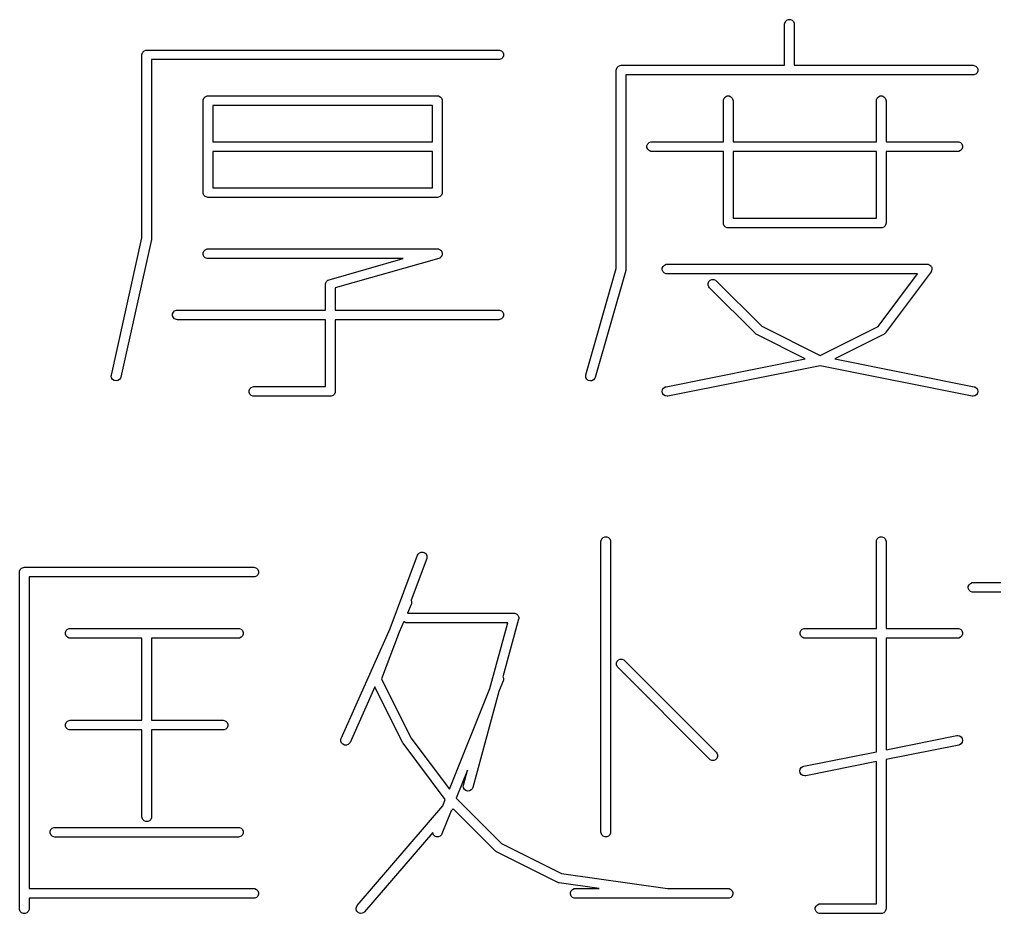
# Model space of a CAD drawing. Extents: x 20 to 216, y -192 to -20.
# Drawn here: x 61.22 to 76.39, y -192.46 to -178.54 of the extents above; entities that cross this region are included whole.
import ezdxf

# ---------------------------------------------------------------- set-up
doc = ezdxf.new("R2010")
doc.units = 0
doc.layers.add('BLACK', color=7, linetype='CONTINUOUS')

msp = doc.modelspace()

# ---------------------------------------------------------------- linework, layer by layer
at = {"layer": 'BLACK', "linetype": 'CONTINUOUS'}
for p, q in [((73.141083, -178.574621), (73.161775, -178.553929)), ((73.161775, -178.553929), (73.188811, -178.54273)), ((73.188811, -178.54273), (73.218075, -178.54273)), ((73.218075, -178.54273), (73.245111, -178.553929)), ((73.245111, -178.553929), (73.265803, -178.574621)), ((73.128443, -178.616289), (73.129884, -178.601657)), ((73.128443, -179.255575), (73.128443, -178.616289)), ((73.129884, -178.601657), (73.141083, -178.574621)), ((73.265803, -178.574621), (73.277002, -178.601657)), ((73.277002, -178.601657), (73.278443, -178.616289)), ((73.278443, -178.616289), (73.278443, -179.255575)), ((63.128444, -179.09248), (63.129885, -179.077848)), ((63.128444, -181.941388), (63.128444, -179.09248)), ((63.129885, -179.077848), (63.141084, -179.050812)), ((63.141084, -179.050812), (63.161776, -179.03012)), ((63.161776, -179.03012), (63.188812, -179.018921)), ((63.188812, -179.018921), (63.203444, -179.01748)), ((63.203444, -179.01748), (68.679634, -179.01748)), ((68.679634, -179.01748), (68.694266, -179.018921)), ((68.694266, -179.018921), (68.721302, -179.03012)), ((68.721302, -179.15484), (68.694266, -179.166039)), ((68.721302, -179.03012), (68.741994, -179.050812)), ((68.741994, -179.134148), (68.721302, -179.15484)), ((68.741994, -179.050812), (68.753193, -179.077848)), ((68.753193, -179.107112), (68.741994, -179.134148)), ((68.753193, -179.077848), (68.753193, -179.107112)), ((68.679634, -179.16748), (63.278444, -179.16748)), ((63.278444, -179.16748), (63.278444, -181.949622)), ((68.694266, -179.166039), (68.679634, -179.16748)), ((70.510837, -179.315943), (70.522036, -179.288907)), ((70.522036, -179.288907), (70.542728, -179.268215)), ((70.542728, -179.268215), (70.569764, -179.257016)), ((70.569764, -179.257016), (70.584396, -179.255575)), ((70.584396, -179.255575), (73.128443, -179.255575)), ((73.278443, -179.255575), (76.060586, -179.255575)), ((76.060586, -179.255575), (76.075218, -179.257016)), ((76.075218, -179.257016), (76.102254, -179.268215)), ((76.102254, -179.268215), (76.122946, -179.288907)), ((76.122946, -179.288907), (76.134145, -179.315943)), ((70.509396, -179.330575), (70.510837, -179.315943)), ((70.509396, -182.415309), (70.509396, -179.330575)), ((76.060586, -179.405575), (70.659396, -179.405575)), ((70.659396, -179.405575), (70.659396, -182.425813)), ((76.075218, -179.404134), (76.060586, -179.405575)), ((76.102254, -179.392935), (76.075218, -179.404134)), ((76.122946, -179.372243), (76.102254, -179.392935)), ((76.134145, -179.345207), (76.122946, -179.372243)), ((76.134145, -179.315943), (76.134145, -179.345207)), ((64.082266, -179.792133), (64.093465, -179.765097)), ((64.093465, -179.765097), (64.114157, -179.744405)), ((64.114157, -179.744405), (64.141193, -179.733206)), ((64.141193, -179.733206), (64.155825, -179.731765)), ((64.155825, -179.731765), (67.727253, -179.731765)), ((67.727253, -179.731765), (67.741885, -179.733206)), ((67.741885, -179.733206), (67.768921, -179.744405)), ((67.768921, -179.744405), (67.789613, -179.765097)), ((67.789613, -179.765097), (67.800812, -179.792133)), ((72.177503, -179.792133), (72.188702, -179.765097)), ((72.188702, -179.765097), (72.209394, -179.744405)), ((72.209394, -179.744405), (72.23643, -179.733206)), ((72.23643, -179.733206), (72.265694, -179.733206)), ((72.265694, -179.733206), (72.29273, -179.744405)), ((72.29273, -179.744405), (72.313422, -179.765097)), ((72.313422, -179.765097), (72.324621, -179.792133)), ((74.558456, -179.792133), (74.569655, -179.765097)), ((74.569655, -179.765097), (74.590347, -179.744405)), ((74.590347, -179.744405), (74.617383, -179.733206)), ((74.617383, -179.733206), (74.646647, -179.733206)), ((74.646647, -179.733206), (74.673683, -179.744405)), ((74.673683, -179.744405), (74.694375, -179.765097)), ((74.694375, -179.765097), (74.705574, -179.792133)), ((64.080825, -179.806765), (64.082266, -179.792133)), ((64.080825, -181.235337), (64.080825, -179.806765)), ((67.652253, -179.881765), (64.230825, -179.881765)), ((64.230825, -179.881765), (64.230825, -180.446051)), ((67.652253, -180.446051), (67.652253, -179.881765)), ((67.800812, -179.792133), (67.802253, -179.806765)), ((67.802253, -179.806765), (67.802253, -181.235337)), ((72.176062, -179.806765), (72.177503, -179.792133)), ((72.176062, -180.446051), (72.176062, -179.806765)), ((72.324621, -179.792133), (72.326062, -179.806765)), ((72.326062, -179.806765), (72.326062, -180.446051)), ((74.557015, -179.806765), (74.558456, -179.792133)), ((74.557015, -180.446051), (74.557015, -179.806765)), ((74.705574, -179.792133), (74.707015, -179.806765)), ((74.707015, -179.806765), (74.707015, -180.446051)), ((64.230825, -180.446051), (67.652253, -180.446051)), ((70.987027, -180.506419), (70.998226, -180.479383)), ((70.987027, -180.535683), (70.987027, -180.506419)), ((70.998226, -180.479383), (71.018918, -180.458691)), ((71.018918, -180.458691), (71.045954, -180.447492)), ((71.045954, -180.447492), (71.060586, -180.446051)), ((71.060586, -180.446051), (72.176062, -180.446051)), ((72.326062, -180.446051), (74.557015, -180.446051)), ((74.707015, -180.446051), (75.822491, -180.446051)), ((75.822491, -180.446051), (75.837123, -180.447492)), ((75.837123, -180.447492), (75.864159, -180.458691)), ((75.864159, -180.458691), (75.884851, -180.479383)), ((75.884851, -180.479383), (75.89605, -180.506419)), ((75.89605, -180.506419), (75.89605, -180.535683)), ((67.652253, -180.596051), (64.230825, -180.596051)), ((64.230825, -180.596051), (64.230825, -181.160337)), ((67.652253, -181.160337), (67.652253, -180.596051)), ((70.998226, -180.562719), (70.987027, -180.535683)), ((71.018918, -180.583411), (70.998226, -180.562719)), ((71.045954, -180.59461), (71.018918, -180.583411)), ((71.060586, -180.596051), (71.045954, -180.59461)), ((72.176062, -180.596051), (71.060586, -180.596051)), ((72.176062, -181.711527), (72.176062, -180.596051)), ((74.557015, -180.596051), (72.326062, -180.596051)), ((72.326062, -180.596051), (72.326062, -181.636527)), ((74.557015, -181.636527), (74.557015, -180.596051)), ((75.822491, -180.596051), (74.707015, -180.596051)), ((74.707015, -180.596051), (74.707015, -181.711527)), ((75.837123, -180.59461), (75.822491, -180.596051)), ((75.864159, -180.583411), (75.837123, -180.59461)), ((75.884851, -180.562719), (75.864159, -180.583411)), ((75.89605, -180.535683), (75.884851, -180.562719)), ((64.082266, -181.249969), (64.080825, -181.235337)), ((64.093465, -181.277005), (64.082266, -181.249969)), ((64.114157, -181.297697), (64.093465, -181.277005)), ((64.230825, -181.160337), (67.652253, -181.160337)), ((67.789613, -181.277005), (67.768921, -181.297697)), ((67.800812, -181.249969), (67.789613, -181.277005)), ((67.802253, -181.235337), (67.800812, -181.249969)), ((64.141193, -181.308896), (64.114157, -181.297697)), ((64.155825, -181.310337), (64.141193, -181.308896)), ((67.727253, -181.310337), (64.155825, -181.310337)), ((67.741885, -181.308896), (67.727253, -181.310337)), ((67.768921, -181.297697), (67.741885, -181.308896)), ((72.177503, -181.726158), (72.176062, -181.711527)), ((72.177503, -181.726159), (72.177503, -181.726158)), ((72.188702, -181.753195), (72.177503, -181.726159)), ((72.326062, -181.636527), (74.557015, -181.636527)), ((74.705574, -181.726159), (74.694375, -181.753195)), ((74.707015, -181.711527), (74.705574, -181.726158)), ((74.705574, -181.726158), (74.705574, -181.726159)), ((72.209394, -181.773887), (72.188702, -181.753195)), ((72.23643, -181.785086), (72.209394, -181.773887)), ((72.251062, -181.786527), (72.23643, -181.785086)), ((74.632015, -181.786527), (72.251062, -181.786527)), ((74.646647, -181.785086), (74.632015, -181.786527)), ((74.673683, -181.773887), (74.646647, -181.785086)), ((74.694375, -181.753195), (74.673683, -181.773887)), ((62.654039, -184.07621), (63.128444, -181.941388)), ((63.276658, -181.965891), (62.800467, -184.10875)), ((63.276795, -181.964754), (63.276658, -181.965891)), ((63.277003, -181.964254), (63.276795, -181.964754)), ((63.277641, -181.957775), (63.277003, -181.964254)), ((63.278426, -181.951295), (63.277641, -181.957775)), ((63.278444, -181.949622), (63.278331, -181.95076)), ((63.278331, -181.95076), (63.278426, -181.951295)), ((64.082266, -182.173086), (64.093465, -182.14605)), ((64.082266, -182.20235), (64.082266, -182.173086)), ((64.093465, -182.14605), (64.114157, -182.125358)), ((64.114157, -182.125358), (64.141193, -182.114159)), ((64.141193, -182.114159), (64.155825, -182.112718)), ((64.155825, -182.112718), (67.727253, -182.112718)), ((67.727253, -182.112718), (67.741885, -182.114159)), ((67.741885, -182.114159), (67.745884, -182.115815)), ((67.745884, -182.115815), (67.750186, -182.11631)), ((67.750186, -182.11631), (67.759294, -182.12137)), ((67.759294, -182.12137), (67.768921, -182.125358)), ((67.768921, -182.125358), (67.771982, -182.128419)), ((67.771982, -182.128419), (67.775767, -182.130522)), ((67.775767, -182.130522), (67.782245, -182.138682)), ((67.782245, -182.138682), (67.789613, -182.14605)), ((67.789613, -182.14605), (67.791269, -182.150049)), ((67.791269, -182.150049), (67.793962, -182.153441)), ((67.793962, -182.153441), (67.796825, -182.16346)), ((67.796825, -182.16346), (67.800812, -182.173086)), ((67.800812, -182.173086), (67.800812, -182.177414)), ((67.800812, -182.177414), (67.802002, -182.181579)), ((67.802002, -182.181579), (67.800812, -182.191933)), ((67.800812, -182.191933), (67.800812, -182.20235)), ((64.093465, -182.229386), (64.082266, -182.20235)), ((64.114157, -182.250078), (64.093465, -182.229386)), ((64.141193, -182.261277), (64.114157, -182.250078)), ((64.155825, -182.262718), (64.141193, -182.261277)), ((67.19175, -182.262718), (64.155825, -182.262718)), ((66.039983, -182.591794), (67.19175, -182.262718)), ((67.747857, -182.259832), (66.135587, -182.72048)), ((67.76153, -182.254427), (67.747857, -182.259832)), ((67.764921, -182.251734), (67.76153, -182.254427)), ((67.768921, -182.250078), (67.764921, -182.251734)), ((67.776289, -182.242709), (67.768921, -182.250078)), ((67.78445, -182.236231), (67.776289, -182.242709)), ((67.786552, -182.232446), (67.78445, -182.236231)), ((67.789613, -182.229386), (67.786552, -182.232446)), ((67.793599, -182.219761), (67.789613, -182.229386)), ((67.798661, -182.210651), (67.793599, -182.219761)), ((67.799155, -182.206349), (67.798661, -182.210651)), ((67.800812, -182.20235), (67.799155, -182.206349)), ((70.036091, -184.071876), (70.509396, -182.415309)), ((70.65651, -182.446417), (70.180319, -184.113084)), ((70.657317, -182.441985), (70.65651, -182.446417)), ((70.657955, -182.440445), (70.657317, -182.441985)), ((70.658376, -182.436168), (70.657955, -182.440445)), ((70.659144, -182.431952), (70.658376, -182.436168)), ((70.659396, -182.425813), (70.658954, -182.430299)), ((70.658954, -182.430299), (70.659144, -182.431952)), ((71.225122, -182.411181), (71.236321, -182.384145)), ((71.225122, -182.440445), (71.225122, -182.411181)), ((71.236321, -182.467481), (71.225122, -182.440445)), ((71.236321, -182.384145), (71.257013, -182.363453)), ((71.257013, -182.488173), (71.236321, -182.467481)), ((71.257013, -182.363453), (71.284049, -182.352254)), ((71.284049, -182.499372), (71.257013, -182.488173)), ((71.284049, -182.352254), (71.298681, -182.350813)), ((71.298681, -182.500813), (71.284049, -182.499372)), ((71.298681, -182.350813), (75.3463, -182.350813)), ((75.1963, -182.500813), (71.298681, -182.500813)), ((74.582637, -183.319029), (75.1963, -182.500813)), ((75.4063, -182.470813), (74.692015, -183.423194)), ((75.3463, -182.350813), (75.349176, -182.351096)), ((75.349176, -182.351096), (75.350382, -182.350924)), ((75.350382, -182.350924), (75.352227, -182.351396)), ((75.352227, -182.351396), (75.360932, -182.352254)), ((75.360932, -182.352254), (75.369616, -182.355851)), ((75.369616, -182.355851), (75.37873, -182.358186)), ((75.37873, -182.358186), (75.383019, -182.361403)), ((75.383019, -182.361403), (75.387968, -182.363453)), ((75.387968, -182.363453), (75.394616, -182.370101)), ((75.394616, -182.370101), (75.402141, -182.375745)), ((75.402141, -182.375745), (75.404871, -182.380356)), ((75.404871, -182.380356), (75.40866, -182.384145)), ((75.407799, -182.468341), (75.4063, -182.470813)), ((75.40866, -182.467481), (75.407799, -182.468341)), ((75.40866, -182.384145), (75.412258, -182.392831)), ((75.409387, -182.465724), (75.40866, -182.467481)), ((75.413927, -182.458243), (75.409387, -182.465724)), ((75.412258, -182.392831), (75.417051, -182.400926)), ((75.416261, -182.44913), (75.413927, -182.458243)), ((75.419859, -182.440445), (75.416261, -182.44913)), ((75.417051, -182.400926), (75.417808, -182.406231)), ((75.417808, -182.406231), (75.419859, -182.411181)), ((75.419859, -182.411181), (75.419859, -182.420583)), ((75.419859, -182.420583), (75.421189, -182.429894)), ((75.421189, -182.429894), (75.419859, -182.435085)), ((75.419859, -182.435085), (75.419859, -182.440445)), ((65.985587, -182.663908), (65.987028, -182.649276)), ((65.987028, -182.649276), (65.988684, -182.645276)), ((65.988684, -182.645276), (65.989179, -182.640975)), ((65.989179, -182.640975), (65.994239, -182.631866)), ((65.994239, -182.631866), (65.998227, -182.62224)), ((65.998227, -182.62224), (66.001288, -182.619178)), ((66.001288, -182.619178), (66.003391, -182.615394)), ((66.003391, -182.615394), (66.011551, -182.608915)), ((66.011551, -182.608915), (66.018919, -182.601548)), ((66.018919, -182.601548), (66.022918, -182.599891)), ((66.022918, -182.599891), (66.02631, -182.597199)), ((66.02631, -182.597199), (66.039983, -182.591794)), ((71.939408, -182.649277), (71.950607, -182.62224)), ((71.939408, -182.678539), (71.939408, -182.649277)), ((71.950607, -182.62224), (71.971299, -182.601548)), ((71.971299, -182.601548), (71.998336, -182.590349)), ((71.998336, -182.590349), (72.027598, -182.590349)), ((72.027598, -182.590349), (72.054635, -182.601548)), ((72.054635, -182.601548), (72.066, -182.610875)), ((72.066, -182.610875), (72.771679, -183.316554)), ((65.985587, -183.065099), (65.985587, -182.663908)), ((66.135587, -182.72048), (66.135587, -183.065099)), ((71.950607, -182.705576), (71.939408, -182.678539)), ((71.959934, -182.716941), (71.950607, -182.705576)), ((72.67422, -183.431227), (71.959934, -182.716941)), ((63.606075, -183.125467), (63.617274, -183.098431)), ((63.617274, -183.098431), (63.637966, -183.077739)), ((63.637966, -183.077739), (63.665002, -183.06654)), ((63.665002, -183.06654), (63.679634, -183.065099)), ((63.679634, -183.065099), (65.985587, -183.065099)), ((66.135587, -183.065099), (68.679634, -183.065099)), ((68.679634, -183.065099), (68.694266, -183.06654)), ((68.694266, -183.06654), (68.721302, -183.077739)), ((68.721302, -183.077739), (68.741994, -183.098431)), ((68.741994, -183.098431), (68.753193, -183.125467)), ((63.606075, -183.154731), (63.606075, -183.125467)), ((63.617274, -183.181767), (63.606075, -183.154731)), ((63.637966, -183.202459), (63.617274, -183.181767)), ((63.665002, -183.213658), (63.637966, -183.202459)), ((63.679634, -183.215099), (63.665002, -183.213658)), ((65.985587, -183.215099), (63.679634, -183.215099)), ((65.985587, -184.255575), (65.985587, -183.215099)), ((68.679634, -183.215099), (66.135587, -183.215099)), ((66.135587, -183.215099), (66.135587, -184.330575)), ((68.694266, -183.213658), (68.679634, -183.215099)), ((68.721302, -183.202459), (68.694266, -183.213658)), ((68.741994, -183.181767), (68.721302, -183.202459)), ((68.753193, -183.154731), (68.741994, -183.181767)), ((68.753193, -183.125467), (68.753193, -183.154731)), ((72.771679, -183.316554), (73.679634, -183.770531)), ((73.679634, -183.770531), (74.582637, -183.319029)), ((72.679969, -183.435945), (72.67422, -183.431227)), ((72.681269, -183.437444), (72.679969, -183.435945)), ((72.683528, -183.438865), (72.681269, -183.437444)), ((72.685585, -183.440554), (72.683528, -183.438865)), ((72.687412, -183.441311), (72.685585, -183.440554)), ((72.693712, -183.445276), (72.687412, -183.441311)), ((73.450579, -183.823709), (72.693712, -183.445276)), ((74.665556, -183.445276), (73.908688, -183.823709)), ((74.677999, -183.437444), (74.665556, -183.445276)), ((74.679765, -183.435407), (74.677999, -183.437444)), ((74.682083, -183.434035), (74.679765, -183.435407)), ((74.692015, -183.423194), (74.682083, -183.434035)), ((71.283972, -184.257031), (73.450579, -183.823709)), ((73.908688, -183.823709), (76.075294, -184.257031)), ((73.679633, -183.930869), (71.31339, -184.404119)), ((76.045877, -184.404118), (73.679633, -183.930869)), ((62.652272, -184.090806), (62.654039, -184.07621)), ((62.657339, -184.119628), (62.652272, -184.090806)), ((62.673049, -184.144316), (62.657339, -184.119628)), ((62.697012, -184.161113), (62.673049, -184.144316)), ((62.725579, -184.167461), (62.697012, -184.161113)), ((62.754401, -184.162394), (62.725579, -184.167461)), ((62.779089, -184.146684), (62.754401, -184.162394)), ((62.795886, -184.122721), (62.779089, -184.146684)), ((62.800467, -184.10875), (62.795886, -184.122721)), ((70.033457, -184.086341), (70.036091, -184.071876)), ((70.036797, -184.115413), (70.033457, -184.086341)), ((70.051009, -184.140994), (70.036797, -184.115413)), ((70.073928, -184.159189), (70.051009, -184.140994)), ((70.102066, -184.167228), (70.073928, -184.159189)), ((70.131138, -184.163888), (70.102066, -184.167228)), ((70.156719, -184.149676), (70.131138, -184.163888)), ((70.174914, -184.126757), (70.156719, -184.149676)), ((70.180319, -184.113084), (70.174914, -184.126757)), ((64.796551, -184.315943), (64.80775, -184.288907)), ((64.796551, -184.345207), (64.796551, -184.315943)), ((64.80775, -184.288907), (64.828442, -184.268215)), ((64.828442, -184.268215), (64.855478, -184.257016)), ((64.855478, -184.257016), (64.87011, -184.255575)), ((64.87011, -184.255575), (65.985587, -184.255575)), ((71.223681, -184.330653), (71.22936, -184.301946)), ((71.22936, -184.301946), (71.245592, -184.277598)), ((71.245592, -184.277598), (71.269907, -184.261314)), ((71.269907, -184.261314), (71.283972, -184.257031)), ((76.075294, -184.257031), (76.08936, -184.261314)), ((76.08936, -184.261314), (76.113674, -184.277598)), ((76.113674, -184.277598), (76.129907, -184.301946)), ((76.129907, -184.301946), (76.135586, -184.330653)), ((64.80775, -184.372243), (64.796551, -184.345207)), ((64.828442, -184.392935), (64.80775, -184.372243)), ((64.855478, -184.404134), (64.828442, -184.392935)), ((64.87011, -184.405575), (64.855478, -184.404134)), ((66.060587, -184.405575), (64.87011, -184.405575)), ((66.075219, -184.404134), (66.060587, -184.405575)), ((66.102255, -184.392935), (66.075219, -184.404134)), ((66.122947, -184.372243), (66.102255, -184.392935)), ((66.134146, -184.345207), (66.122947, -184.372243)), ((66.135587, -184.330575), (66.134146, -184.345206)), ((66.134146, -184.345206), (66.134146, -184.345207)), ((71.22942, -184.359349), (71.223681, -184.330653)), ((71.245704, -184.383664), (71.22942, -184.359349)), ((71.270052, -184.399896), (71.245704, -184.383664)), ((71.298759, -184.405575), (71.270052, -184.399896)), ((71.31339, -184.404119), (71.298759, -184.405575)), ((76.060507, -184.405575), (76.045877, -184.404118)), ((76.089215, -184.399896), (76.060507, -184.405575)), ((76.113563, -184.383664), (76.089215, -184.399896)), ((76.129847, -184.359349), (76.113563, -184.383664)), ((76.135586, -184.330653), (76.129847, -184.359349)), ((70.304632, -186.603649), (70.331668, -186.59245)), ((70.331668, -186.59245), (70.360932, -186.59245)), ((70.360932, -186.59245), (70.387968, -186.603649)), ((74.590346, -186.603649), (74.617382, -186.59245)), ((74.617382, -186.59245), (74.646646, -186.59245)), ((74.646646, -186.59245), (74.673682, -186.603649)), ((70.2713, -186.666009), (70.272741, -186.651377)), ((70.2713, -191.189819), (70.2713, -186.666009)), ((70.272741, -186.651377), (70.28394, -186.624341)), ((70.28394, -186.624341), (70.304632, -186.603649)), ((70.387968, -186.603649), (70.40866, -186.624341)), ((70.40866, -186.624341), (70.419859, -186.651377)), ((70.419859, -186.651377), (70.4213, -186.666009)), ((70.4213, -186.666009), (70.4213, -191.189819)), ((74.557014, -186.666009), (74.558455, -186.651377)), ((74.557014, -188.01958), (74.557014, -186.666009)), ((74.558455, -186.651377), (74.569654, -186.624341)), ((74.569654, -186.624341), (74.590346, -186.603649)), ((74.673682, -186.603649), (74.694374, -186.624341)), ((74.694374, -186.624341), (74.705573, -186.651377)), ((74.705573, -186.651377), (74.707014, -186.666009)), ((74.707014, -186.666009), (74.707014, -188.01958)), ((66.991143, -188.01854), (67.418932, -186.87777)), ((67.418932, -186.87777), (67.425419, -186.864576)), ((67.425419, -186.864576), (67.445398, -186.843193)), ((67.445398, -186.843193), (67.472038, -186.831084)), ((67.472038, -186.831084), (67.501285, -186.830091)), ((67.501285, -186.830091), (67.528685, -186.840367)), ((67.528685, -186.840367), (67.550068, -186.860346)), ((67.550068, -186.860346), (67.562177, -186.886985)), ((67.562177, -186.886985), (67.56317, -186.916232)), ((67.559382, -186.930439), (67.315456, -187.580906)), ((67.56317, -186.916232), (67.559382, -186.930439)), ((61.223682, -187.1422), (61.225123, -187.127568)), ((61.223682, -192.380295), (61.223682, -187.1422)), ((61.225123, -187.127568), (61.236322, -187.100532)), ((61.236322, -187.100532), (61.257014, -187.07984)), ((61.257014, -187.07984), (61.28405, -187.068641)), ((61.28405, -187.068641), (61.298682, -187.0672)), ((61.298682, -187.0672), (64.87011, -187.0672)), ((64.87011, -187.0672), (64.884742, -187.068641)), ((64.884742, -187.068641), (64.911778, -187.07984)), ((64.911778, -187.07984), (64.93247, -187.100532)), ((64.93247, -187.183868), (64.911778, -187.20456)), ((64.93247, -187.100532), (64.943669, -187.127568)), ((64.943669, -187.156832), (64.93247, -187.183868)), ((64.943669, -187.127568), (64.943669, -187.156832)), ((64.87011, -187.2172), (61.373682, -187.2172)), ((61.373682, -187.2172), (61.373682, -192.0672)), ((64.884742, -187.215759), (64.87011, -187.2172)), ((64.911778, -187.20456), (64.884742, -187.215759)), ((75.987027, -187.365663), (75.998226, -187.338627)), ((75.998226, -187.338627), (76.018918, -187.317935)), ((76.018918, -187.317935), (76.045954, -187.306736)), ((76.045954, -187.306736), (76.060586, -187.305295)), ((76.060586, -187.305295), (79.632014, -187.305295)), ((75.987027, -187.394927), (75.987027, -187.365663)), ((75.998226, -187.421963), (75.987027, -187.394927)), ((76.018918, -187.442655), (75.998226, -187.421963)), ((76.045954, -187.453854), (76.018918, -187.442655)), ((76.060586, -187.455295), (76.045954, -187.453854)), ((78.128443, -187.455295), (76.060586, -187.455295)), ((67.319598, -187.64885), (67.260649, -187.781485)), ((67.315456, -187.580906), (67.32497, -187.60564)), ((67.324224, -187.634894), (67.319598, -187.64885)), ((67.32497, -187.60564), (67.324224, -187.634894)), ((67.260649, -187.781485), (68.917729, -187.781485)), ((68.917729, -187.781485), (68.921491, -187.781855)), ((68.921491, -187.781855), (68.922967, -187.781668)), ((68.922967, -187.781668), (68.924877, -187.782188)), ((68.924877, -187.782188), (68.932361, -187.782926)), ((68.932361, -187.782926), (68.941577, -187.786743)), ((68.941577, -187.786743), (68.9512, -187.789368)), ((68.9512, -187.789368), (68.95498, -187.792295)), ((68.95498, -187.792295), (68.959397, -187.794125)), ((68.959397, -187.794125), (68.96645, -187.801178)), ((68.96645, -187.801178), (68.974337, -187.807286)), ((68.974337, -187.807286), (68.976708, -187.811436)), ((67.202613, -187.912064), (67.13003, -188.075376)), ((67.209394, -187.918845), (67.202613, -187.912064)), ((67.23643, -187.930044), (67.209394, -187.918845)), ((67.251062, -187.931485), (67.23643, -187.930044)), ((68.819535, -187.931485), (67.251062, -187.931485)), ((68.540378, -188.955062), (68.819535, -187.931485)), ((68.990086, -187.876219), (68.745036, -188.774734)), ((68.976708, -187.811436), (68.980089, -187.814817)), ((68.980089, -187.814817), (68.983906, -187.824032)), ((68.983906, -187.824032), (68.988855, -187.832693)), ((68.988855, -187.832693), (68.989457, -187.837434)), ((68.989457, -187.837434), (68.991288, -187.841853)), ((68.990718, -187.872491), (68.990086, -187.876219)), ((68.991288, -187.871117), (68.990718, -187.872491)), ((68.991288, -187.841853), (68.991288, -187.851828)), ((68.991288, -187.851828), (68.992546, -187.861723)), ((68.992546, -187.861723), (68.991288, -187.869135)), ((68.991288, -187.869135), (68.991288, -187.871117)), ((61.939408, -188.079948), (61.950607, -188.052912)), ((61.939408, -188.109212), (61.939408, -188.079948)), ((61.950607, -188.136248), (61.939408, -188.109212)), ((61.950607, -188.052912), (61.971299, -188.03222)), ((61.971299, -188.03222), (61.998335, -188.021021)), ((61.998335, -188.021021), (62.012967, -188.01958)), ((62.012967, -188.01958), (64.632015, -188.01958)), ((64.632015, -188.01958), (64.646647, -188.021021)), ((64.646647, -188.021021), (64.673683, -188.03222)), ((64.673683, -188.03222), (64.694375, -188.052912)), ((64.694375, -188.052912), (64.705574, -188.079948)), ((64.705574, -188.109212), (64.694375, -188.136248)), ((64.705574, -188.079948), (64.705574, -188.109212)), ((66.230145, -189.730787), (66.991143, -188.01854)), ((67.13003, -188.075376), (66.85658, -188.804577)), ((73.367979, -188.079948), (73.379178, -188.052912)), ((73.367979, -188.109212), (73.367979, -188.079948)), ((73.379178, -188.136248), (73.367979, -188.109212)), ((73.379178, -188.052912), (73.39987, -188.03222)), ((73.39987, -188.03222), (73.426906, -188.021021)), ((73.426906, -188.021021), (73.441538, -188.01958)), ((73.441538, -188.01958), (74.557014, -188.01958)), ((74.707014, -188.01958), (75.82249, -188.01958)), ((75.82249, -188.01958), (75.837122, -188.021021)), ((75.837122, -188.021021), (75.864158, -188.03222)), ((75.864158, -188.03222), (75.88485, -188.052912)), ((75.88485, -188.052912), (75.896049, -188.079948)), ((75.896049, -188.109212), (75.88485, -188.136248)), ((75.896049, -188.079948), (75.896049, -188.109212)), ((61.971299, -188.15694), (61.950607, -188.136248)), ((61.998335, -188.168139), (61.971299, -188.15694)), ((62.012967, -188.16958), (61.998335, -188.168139)), ((63.128444, -188.16958), (62.012967, -188.16958)), ((63.128444, -189.448152), (63.128444, -188.16958)), ((64.632015, -188.16958), (63.278444, -188.16958)), ((63.278444, -188.16958), (63.278444, -189.448152)), ((64.646647, -188.168139), (64.632015, -188.16958)), ((64.673683, -188.15694), (64.646647, -188.168139)), ((64.694375, -188.136248), (64.673683, -188.15694)), ((73.39987, -188.15694), (73.379178, -188.136248)), ((73.426906, -188.168139), (73.39987, -188.15694)), ((73.441538, -188.16958), (73.426906, -188.168139)), ((74.557014, -188.16958), (73.441538, -188.16958)), ((74.557014, -189.937857), (74.557014, -188.16958)), ((75.82249, -188.16958), (74.707014, -188.16958)), ((74.707014, -188.16958), (74.707014, -189.907857)), ((75.837122, -188.168139), (75.82249, -188.16958)), ((75.864158, -188.15694), (75.837122, -188.168139)), ((75.88485, -188.136248), (75.864158, -188.15694)), ((70.510837, -188.55614), (70.522036, -188.529103)), ((70.510837, -188.585402), (70.510837, -188.55614)), ((70.522036, -188.529103), (70.542728, -188.508411)), ((70.542728, -188.508411), (70.569765, -188.497212)), ((70.569765, -188.497212), (70.599027, -188.497212)), ((70.599027, -188.497212), (70.626064, -188.508411)), ((70.626064, -188.508411), (70.637429, -188.517738)), ((70.637429, -188.517738), (72.066, -189.946309)), ((70.522036, -188.612439), (70.510837, -188.585402)), ((70.531363, -188.623804), (70.522036, -188.612439)), ((71.959934, -190.052375), (70.531363, -188.623804)), ((66.85658, -188.804577), (67.315119, -189.721657)), ((68.74927, -188.83672), (68.682833, -189.002811)), ((68.745036, -188.774734), (68.753009, -188.793338)), ((68.753366, -188.822599), (68.74927, -188.83672)), ((68.753009, -188.793338), (68.753366, -188.822599)), ((66.750851, -188.928529), (66.367217, -189.791707)), ((67.18398, -189.794788), (66.750851, -188.928529)), ((67.914219, -190.520457), (68.540378, -188.955062)), ((68.682833, -189.002811), (68.2758, -190.495267)), ((61.950607, -189.481484), (61.971299, -189.460792)), ((61.971299, -189.460792), (61.998335, -189.449593)), ((61.998335, -189.449593), (62.012967, -189.448152)), ((62.012967, -189.448152), (63.128444, -189.448152)), ((63.278444, -189.448152), (64.39392, -189.448152)), ((64.39392, -189.448152), (64.408552, -189.449593)), ((64.408552, -189.449593), (64.435588, -189.460792)), ((64.435588, -189.460792), (64.45628, -189.481484)), ((61.939408, -189.50852), (61.950607, -189.481484)), ((61.939408, -189.537784), (61.939408, -189.50852)), ((61.950607, -189.56482), (61.939408, -189.537784)), ((61.971299, -189.585512), (61.950607, -189.56482)), ((61.998335, -189.596711), (61.971299, -189.585512)), ((62.012967, -189.598152), (61.998335, -189.596711)), ((63.128444, -189.598152), (62.012967, -189.598152)), ((63.128444, -190.951723), (63.128444, -189.598152)), ((64.39392, -189.598152), (63.278444, -189.598152)), ((63.278444, -189.598152), (63.278444, -190.951723)), ((64.408552, -189.596711), (64.39392, -189.598152)), ((64.435588, -189.585512), (64.408552, -189.596711)), ((64.45628, -189.56482), (64.435588, -189.585512)), ((64.45628, -189.481484), (64.467479, -189.50852)), ((64.467479, -189.537784), (64.45628, -189.56482)), ((64.467479, -189.50852), (64.467479, -189.537784)), ((66.224773, -189.773997), (66.225519, -189.744743)), ((66.235278, -189.801309), (66.224773, -189.773997)), ((66.225519, -189.744743), (66.230145, -189.730787)), ((67.315119, -189.721657), (67.914219, -190.520457)), ((74.707014, -189.907857), (75.807781, -189.687704)), ((75.807781, -189.687704), (75.822411, -189.686247)), ((75.822411, -189.686247), (75.851119, -189.691926)), ((75.851119, -189.691926), (75.875467, -189.708158)), ((75.875467, -189.708158), (75.891751, -189.732473)), ((75.891751, -189.732473), (75.89749, -189.761169)), ((75.89749, -189.761169), (75.891811, -189.789876)), ((66.255435, -189.822523), (66.235278, -189.801309)), ((66.282177, -189.834409), (66.255435, -189.822523)), ((66.311431, -189.835155), (66.282177, -189.834409)), ((66.338743, -189.82465), (66.311431, -189.835155)), ((66.359957, -189.804493), (66.338743, -189.82465)), ((66.367217, -189.791707), (66.359957, -189.804493)), ((67.187577, -189.800503), (67.18398, -189.794788)), ((67.191062, -189.806247), (67.187577, -189.800503)), ((67.849002, -190.6835), (67.191062, -189.806247)), ((75.837198, -189.834791), (74.707014, -190.060828)), ((75.851264, -189.830508), (75.837198, -189.834791)), ((75.875578, -189.814224), (75.851264, -189.830508)), ((75.891811, -189.789876), (75.875578, -189.814224)), ((71.971299, -190.061702), (71.959934, -190.052375)), ((71.998335, -190.072901), (71.971299, -190.061702)), ((72.027598, -190.072901), (71.998335, -190.072901)), ((72.054634, -190.061702), (72.027598, -190.072901)), ((72.075327, -190.041009), (72.054634, -190.061702)), ((72.066, -189.946309), (72.075327, -189.957674)), ((72.075327, -189.957674), (72.086526, -189.98471)), ((72.086526, -190.013973), (72.075327, -190.041009)), ((72.086526, -189.98471), (72.086526, -190.013973)), ((73.426829, -190.163894), (74.557014, -189.937857)), ((74.707014, -190.060828), (74.707014, -192.380295)), ((68.194187, -190.224425), (68.019582, -190.66094)), ((68.131086, -190.455799), (68.194187, -190.224425)), ((73.366538, -190.237516), (73.372217, -190.208809)), ((73.372277, -190.266212), (73.366538, -190.237516)), ((73.372217, -190.208809), (73.388449, -190.184461)), ((73.388449, -190.184461), (73.412764, -190.168177)), ((73.412764, -190.168177), (73.426829, -190.163894)), ((74.557014, -190.090828), (73.456247, -190.310982)), ((74.557014, -192.305295), (74.557014, -190.090828)), ((73.388561, -190.290527), (73.372277, -190.266212)), ((73.412909, -190.306759), (73.388561, -190.290527)), ((73.441616, -190.312438), (73.412909, -190.306759)), ((73.456247, -190.310982), (73.441616, -190.312438)), ((68.128626, -190.470295), (68.131086, -190.455799)), ((68.132317, -190.499325), (68.128626, -190.470295)), ((68.146835, -190.524732), (68.132317, -190.499325)), ((68.169972, -190.54265), (68.146835, -190.524732)), ((68.252642, -190.532141), (68.227235, -190.546659)), ((68.27056, -190.509004), (68.252642, -190.532141)), ((68.2758, -190.495267), (68.27056, -190.509004)), ((67.811037, -190.778412), (67.849002, -190.6835)), ((68.019582, -190.66094), (68.022149, -190.664363)), ((68.022149, -190.664363), (68.72406, -191.366274)), ((68.198205, -190.55035), (68.169972, -190.54265)), ((68.227235, -190.546659), (68.198205, -190.55035)), ((66.479832, -192.331486), (67.811037, -190.778412)), ((67.969584, -190.82393), (67.941087, -190.857176)), ((68.626601, -191.480947), (67.969584, -190.82393)), ((63.129885, -190.966355), (63.128444, -190.951723)), ((63.141084, -190.993391), (63.129885, -190.966355)), ((63.161776, -191.014083), (63.141084, -190.993391)), ((63.265804, -190.993391), (63.245112, -191.014083)), ((63.277003, -190.966355), (63.265804, -190.993391)), ((63.278444, -190.951723), (63.277003, -190.966355)), ((67.941087, -190.857176), (67.796889, -191.217673)), ((61.701313, -191.175187), (61.712512, -191.148151)), ((61.712512, -191.148151), (61.733204, -191.127459)), ((61.733204, -191.127459), (61.76024, -191.11626)), ((61.76024, -191.11626), (61.774872, -191.114819)), ((61.774872, -191.114819), (64.632015, -191.114819)), ((63.188812, -191.025282), (63.161776, -191.014083)), ((63.218076, -191.025282), (63.188812, -191.025282)), ((63.245112, -191.014083), (63.218076, -191.025282)), ((64.632015, -191.114819), (64.646647, -191.11626)), ((64.646647, -191.11626), (64.673683, -191.127459)), ((64.673683, -191.127459), (64.694375, -191.148151)), ((64.694375, -191.148151), (64.705574, -191.175187)), ((61.701313, -191.204451), (61.701313, -191.175187)), ((61.712512, -191.231487), (61.701313, -191.204451)), ((61.733204, -191.252179), (61.712512, -191.231487)), ((61.76024, -191.263378), (61.733204, -191.252179)), ((61.774872, -191.264819), (61.76024, -191.263378)), ((64.632015, -191.264819), (61.774872, -191.264819)), ((64.646647, -191.263378), (64.632015, -191.264819)), ((64.673683, -191.252179), (64.646647, -191.263378)), ((64.694375, -191.231487), (64.673683, -191.252179)), ((64.705574, -191.204451), (64.694375, -191.231487)), ((64.705574, -191.175187), (64.705574, -191.204451)), ((67.65372, -191.192437), (66.59372, -192.429104)), ((67.653878, -191.205347), (67.65372, -191.192437)), ((67.665405, -191.232244), (67.653878, -191.205347)), ((67.686348, -191.252683), (67.665405, -191.232244)), ((67.713519, -191.263551), (67.686348, -191.252683)), ((67.742781, -191.263194), (67.713519, -191.263551)), ((67.769678, -191.251667), (67.742781, -191.263194)), ((67.790117, -191.230724), (67.769678, -191.251667)), ((67.796889, -191.217673), (67.790117, -191.230724)), ((70.272741, -191.204451), (70.2713, -191.189819)), ((70.28394, -191.231487), (70.272741, -191.204451)), ((70.304632, -191.252179), (70.28394, -191.231487)), ((70.331668, -191.263378), (70.304632, -191.252179)), ((70.360932, -191.263378), (70.331668, -191.263378)), ((70.387968, -191.252179), (70.360932, -191.263378)), ((70.40866, -191.231487), (70.387968, -191.252179)), ((70.419859, -191.204451), (70.40866, -191.231487)), ((70.4213, -191.189819), (70.419859, -191.204451)), ((68.72406, -191.366274), (69.65467, -191.831579)), ((68.63235, -191.485665), (68.626601, -191.480947)), ((68.63365, -191.487164), (68.63235, -191.485665)), ((68.635909, -191.488585), (68.63365, -191.487164)), ((68.637966, -191.490274), (68.635909, -191.488585)), ((68.639793, -191.491031), (68.637966, -191.490274)), ((68.646093, -191.494996), (68.639793, -191.491031)), ((69.598474, -191.971186), (68.646093, -191.494996)), ((69.65467, -191.831579), (71.30401, -192.0672)), ((69.605424, -191.973845), (69.598474, -191.971186)), ((69.607127, -191.974854), (69.605424, -191.973845)), ((69.609713, -191.975487), (69.607127, -191.974854)), ((69.612206, -191.976441), (69.609713, -191.975487)), ((69.614183, -191.976581), (69.612206, -191.976441)), ((69.621408, -191.97835), (69.614183, -191.976581)), ((70.243356, -192.0672), (69.621408, -191.97835)), ((61.373682, -192.0672), (64.87011, -192.0672)), ((64.87011, -192.0672), (64.884742, -192.068641)), ((64.884742, -192.068641), (64.911778, -192.07984)), ((64.911778, -192.20456), (64.884742, -192.215759)), ((64.911778, -192.07984), (64.93247, -192.100532)), ((64.93247, -192.183868), (64.911778, -192.20456)), ((64.93247, -192.100532), (64.943669, -192.127568)), ((64.943669, -192.156832), (64.93247, -192.183868)), ((64.943669, -192.127568), (64.943669, -192.156832)), ((69.796551, -192.127568), (69.80775, -192.100532)), ((69.796551, -192.156832), (69.796551, -192.127568)), ((69.80775, -192.183868), (69.796551, -192.156832)), ((69.80775, -192.100532), (69.828442, -192.07984)), ((69.828442, -192.20456), (69.80775, -192.183868)), ((69.828442, -192.07984), (69.855478, -192.068641)), ((69.855478, -192.215759), (69.828442, -192.20456)), ((69.855478, -192.068641), (69.87011, -192.0672)), ((69.87011, -192.0672), (70.243356, -192.0672)), ((71.30401, -192.0672), (72.251062, -192.0672)), ((72.251062, -192.0672), (72.265694, -192.068641)), ((72.265694, -192.068641), (72.29273, -192.07984)), ((72.29273, -192.20456), (72.265694, -192.215759)), ((72.29273, -192.07984), (72.313422, -192.100532)), ((72.313422, -192.183868), (72.29273, -192.20456)), ((72.313422, -192.100532), (72.324621, -192.127568)), ((72.324621, -192.156832), (72.313422, -192.183868)), ((72.324621, -192.127568), (72.324621, -192.156832)), ((64.87011, -192.2172), (61.373682, -192.2172)), ((61.373682, -192.2172), (61.373682, -192.380295)), ((64.884742, -192.215759), (64.87011, -192.2172)), ((66.462312, -192.371348), (66.471403, -192.343533)), ((66.471403, -192.343533), (66.479832, -192.331486)), ((69.87011, -192.2172), (69.855478, -192.215759)), ((72.251062, -192.2172), (69.87011, -192.2172)), ((72.265694, -192.215759), (72.251062, -192.2172)), ((73.606074, -192.365663), (73.617273, -192.338627)), ((73.617273, -192.338627), (73.637965, -192.317935)), ((73.637965, -192.317935), (73.665001, -192.306736)), ((73.665001, -192.306736), (73.679633, -192.305295)), ((73.679633, -192.305295), (74.557014, -192.305295)), ((61.225123, -192.394927), (61.223682, -192.380295)), ((61.236322, -192.421963), (61.225123, -192.394927)), ((61.257014, -192.442655), (61.236322, -192.421963)), ((61.28405, -192.453854), (61.257014, -192.442655)), ((61.313314, -192.453854), (61.28405, -192.453854)), ((61.34035, -192.442655), (61.313314, -192.453854)), ((61.361042, -192.421963), (61.34035, -192.442655)), ((61.372241, -192.394927), (61.361042, -192.421963)), ((61.373682, -192.380295), (61.372241, -192.394927)), ((66.464556, -192.400525), (66.462312, -192.371348)), ((66.477795, -192.426623), (66.464556, -192.400525)), ((66.500014, -192.445668), (66.477795, -192.426623)), ((66.527829, -192.454759), (66.500014, -192.445668)), ((66.557006, -192.452515), (66.527829, -192.454759)), ((66.583104, -192.439276), (66.557006, -192.452515)), ((66.59372, -192.429104), (66.583104, -192.439276)), ((73.606074, -192.394927), (73.606074, -192.365663)), ((73.617273, -192.421963), (73.606074, -192.394927)), ((73.637965, -192.442655), (73.617273, -192.421963)), ((73.665001, -192.453854), (73.637965, -192.442655)), ((73.679633, -192.455295), (73.665001, -192.453854)), ((74.632014, -192.455295), (73.679633, -192.455295)), ((74.646646, -192.453854), (74.632014, -192.455295)), ((74.673682, -192.442655), (74.646646, -192.453854)), ((74.694374, -192.421963), (74.673682, -192.442655)), ((74.705573, -192.394927), (74.694374, -192.421963)), ((74.707014, -192.380295), (74.705573, -192.394926)), ((74.705573, -192.394926), (74.705573, -192.394927))]:
    msp.add_line(p, q, dxfattribs=at)

doc.saveas('drawing.dxf')
